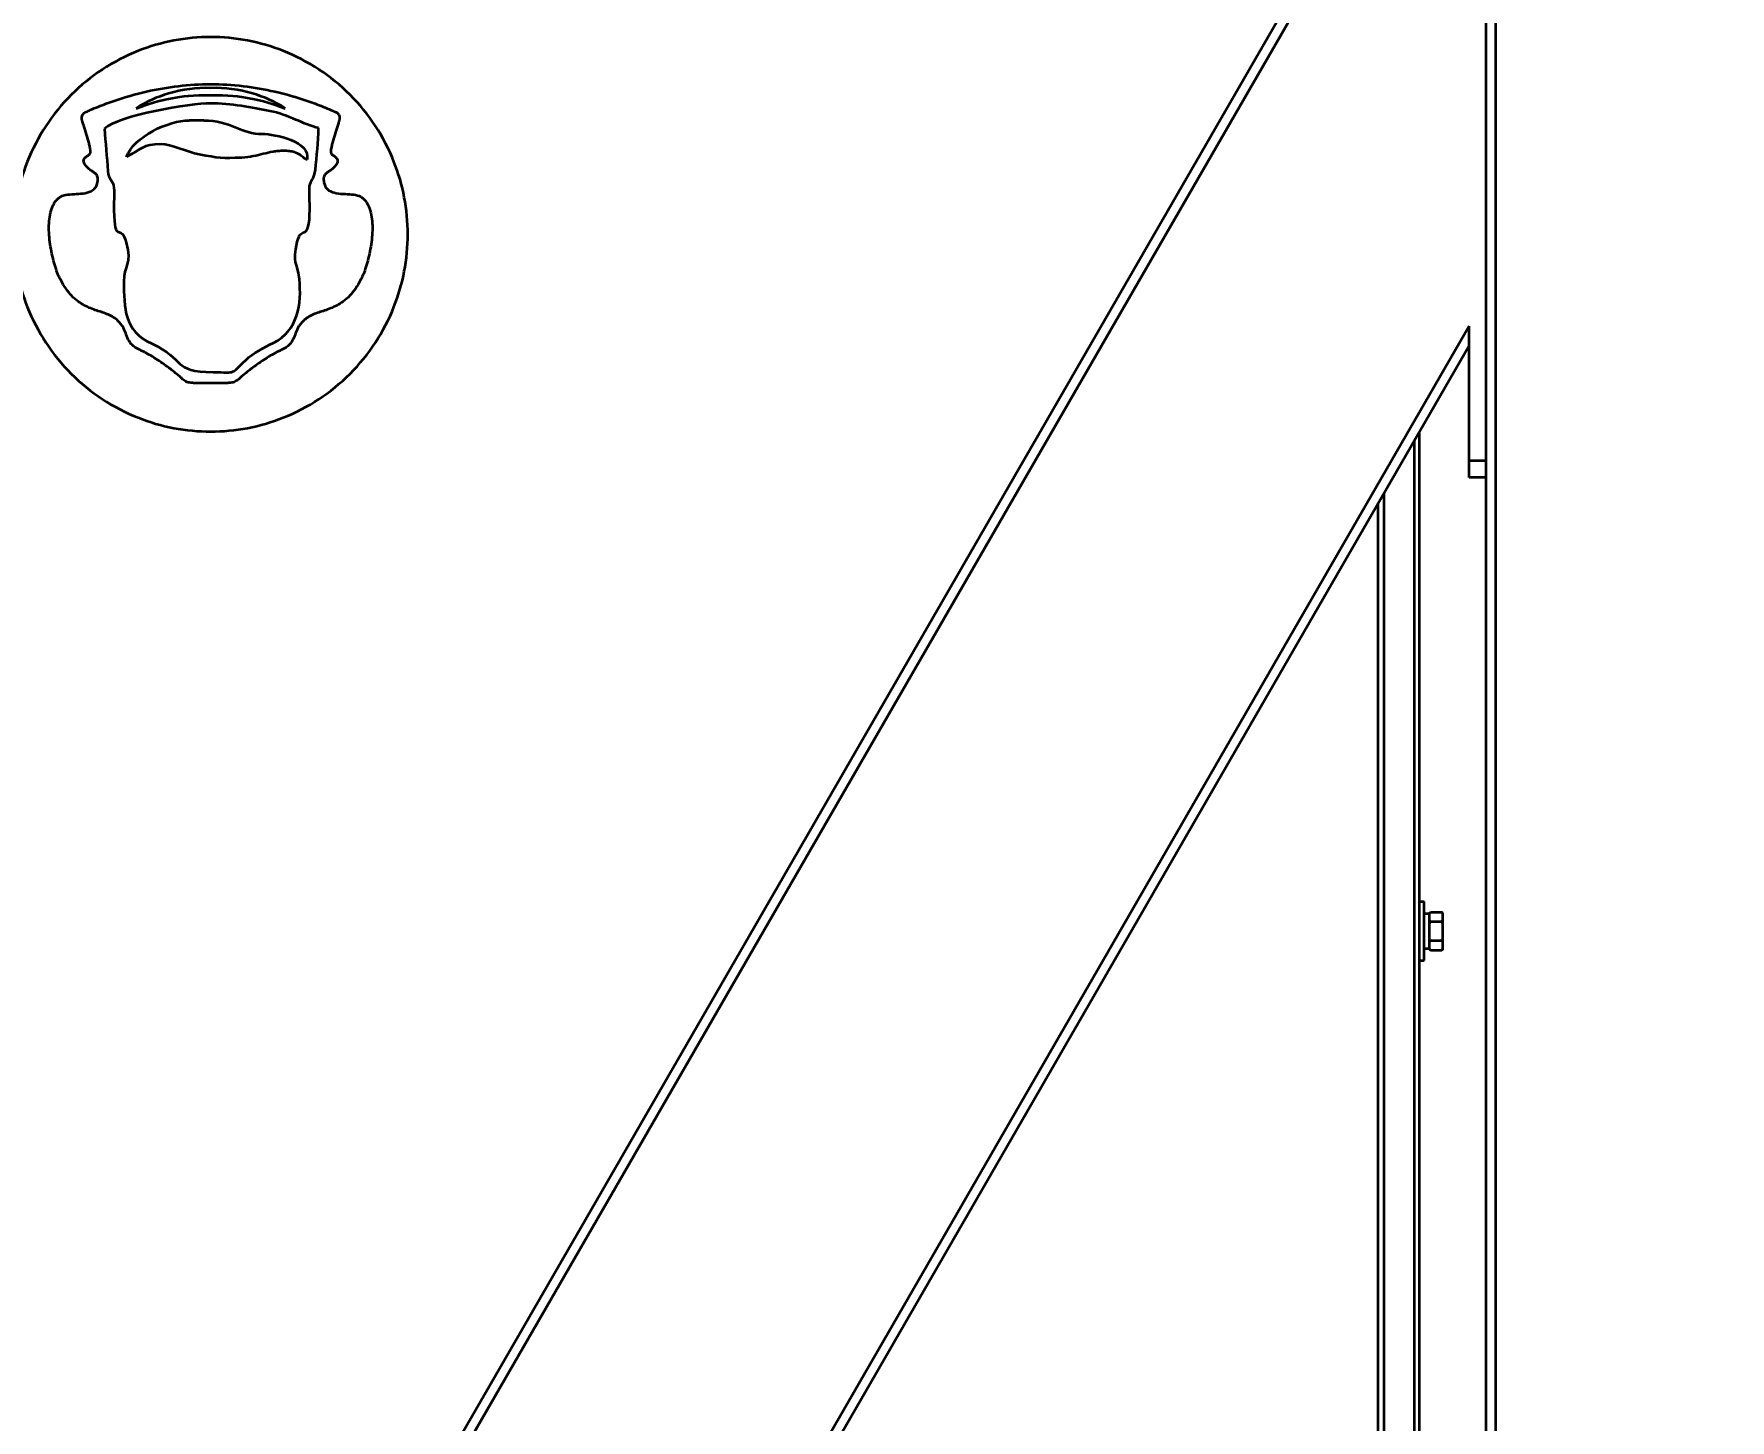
# Model space of a CAD drawing. Header units: millimetres. Extents: x 32496 to 166256, y 3504 to 23939.
# Drawn here: x 151170 to 151687, y 12580 to 13001 of the extents above; entities that cross this region are included whole.
import ezdxf

# ---------------------------------------------------------------- set-up
doc = ezdxf.new("R2010")
doc.units = ezdxf.units.MM
doc.header["$PDSIZE"] = -5
doc.layers.get('0').update_dxf_attribs({"lineweight": 35})
doc.layers.get('Defpoints').update_dxf_attribs({"lineweight": 18})
doc.layers.add('THICK', color=7, linetype='Continuous', lineweight=0)
doc.styles.add('TH_GBDIM', font='仿宋_GB2312.ttf', dxfattribs={"width": 0.8})
doc.dimstyles.new('TH_GBDIM', dxfattribs={"dimscale": 42, "dimtxt": 3, "dimasz": 3, "dimexe": 1.2, "dimexo": 0, "dimgap": 1, "dimtad": 1, "dimdec": 1, "dimdsep": 46, "dimtxsty": 'TH_GBDIM', "dimcen": 2.5, "dimdle": 252, "dimclrd": 4, "dimclre": 4, "dimclrt": 3, "dimadec": 0, "dimazin": 2, "dimtfac": 0.714286, "dimtdec": 1, "dimtmove": 0, "dimatfit": 3, "dimfxl": 1, "dimtolj": 1, "dimarcsym": 0})

# ---------------------------------------------------------------- blocks, each defined once
blk = doc.blocks.new('*D5866')
at = {"layer": 'Defpoints', "color": 0}
for p in [(146504.2, 13263.4), (152827.2, 12081.36), (152827.2, 11822.56)]:
    blk.add_point(p, dxfattribs=at)
at = {"layer": 'THICK', "color": 4, "linetype": 'Continuous', "lineweight": -2}
for p, q in [((146504.2, 13263.4), (146504.2, 11792.56)), ((152827.2, 12081.36), (152827.2, 11792.56)), ((146579.2, 11822.56), (152752.2, 11822.56))]:
    blk.add_line(p, q, dxfattribs=at)
at = {"layer": 'THICK', "color": 4}
for points in [[(146579.2, 11835.06), (146579.2, 11810.06), (146504.2, 11822.56)], [(152752.2, 11810.06), (152752.2, 11835.06), (152827.2, 11822.56)]]:
    blk.add_solid(points, dxfattribs=at)
at = {"layer": 'THICK', "color": 3, "lineweight": -3, "insert": (149665.7, 11885.26), "char_height": 75, "attachment_point": 5, "style": 'TH_GBDIM'}
blk.add_mtext('\\A1;About {\\A1;6323}', dxfattribs=at)
blk = doc.blocks.new('8-1250')
at = {"linetype": 'Continuous'}
for p, q in [((3018.87, -32152.29), (3018.87, -34671.29)), ((3015.87, -33760.26), (3015.87, -34040.26)), ((3010.87, -33800.26), (2510.87, -34666.29)), ((3010.87, -33806.26), (2514.34, -34666.29)), ((2625.77, -33931.61), (2621.37, -33931.61)), ((3010.87, -33994.26), (2622.88, -34666.29)), ((3010.87, -34040.26), (3010.87, -33994.26)), ((3010.87, -34000.26), (2626.34, -34666.29)), ((2995.57, -34026.76), (2995.57, -34175.66)), ((2994.17, -34566.29), (2994.17, -34029.19)), ((3015.87, -34035.26), (3010.87, -34035.26)), ((3015.87, -34040.26), (3010.87, -34040.26)), ((3015.87, -34040.26), (3015.87, -34671.29)), ((2983.17, -34566.29), (2983.17, -34048.24)), ((2984.87, -34045.3), (2984.87, -34566.29)), ((2995.57, -34169.29), (2997.17, -34169.29)), ((2997.17, -34187.29), (2997.17, -34169.29)), ((2995.57, -34175.66), (2995.57, -34180.92)), ((2997.17, -34172.94), (2998.77, -34172.94)), ((2998.77, -34172.82), (2999.07, -34172.52)), ((2998.77, -34183.76), (2998.77, -34172.82)), ((2999.07, -34172.52), (3002.47, -34172.52)), ((2999.07, -34175.4), (3002.47, -34175.4)), ((3002.77, -34172.82), (3002.47, -34172.52)), ((3002.77, -34183.76), (3002.77, -34172.82)), ((2995.57, -34180.92), (2995.57, -34425.66)), ((2999.07, -34181.18), (3002.47, -34181.18)), ((2995.57, -34187.29), (2997.17, -34187.29)), ((2997.17, -34183.64), (2998.77, -34183.64)), ((2998.77, -34183.76), (2999.07, -34184.06)), ((2999.07, -34184.06), (3002.47, -34184.06)), ((3002.77, -34183.76), (3002.47, -34184.06))]:
    blk.add_line(p, q, dxfattribs=at)
for centre, start, end in [((3000.01, -34175.09), 39.1364, 39.5013), ((3001.53, -34181.49), 219.1364, 219.5008)]:
    blk.add_arc(centre, 3.56, start, end, dxfattribs=at)
for points, knots in [([(2687.87, -33966.29), (2687.87, -33958.75), (2684.88, -33943.04), (2671.5, -33922.67), (2651.12, -33909.28), (2627.87, -33904.85), (2604.63, -33909.28), (2584.25, -33922.67), (2570.87, -33943.04), (2567.87, -33958.75), (2567.87, -33966.29)], [0, 0, 0, 0, 0.119993, 0.250002, 0.380017, 0.500018, 0.62001, 0.750015, 0.880025, 1, 1, 1, 1]), ([(2593.32, -33950.88), (2593.4, -33950.6), (2593.51, -33950.08), (2593.57, -33949.19), (2593.32, -33948.29), (2592.56, -33947.57), (2591.63, -33947), (2590.9, -33946.47), (2590.38, -33945.96), (2589.95, -33945.5), (2589.52, -33944.93), (2589.24, -33944.3), (2589.2, -33943.59), (2589.66, -33942.9), (2590.34, -33942.45), (2590.95, -33942.04), (2591.2, -33941.73), (2591.32, -33941.37), (2591.31, -33940.65), (2591.15, -33939.71), (2590.57, -33937.28), (2589.61, -33934.5), (2588.93, -33932.19), (2588.75, -33931.5), (2588.68, -33931.11), (2588.64, -33930.64), (2588.81, -33929.95), (2589.41, -33929.27), (2590.11, -33928.95), (2591.67, -33928.27), (2594.43, -33927.13), (2600.12, -33925.01), (2608.22, -33922.69), (2617.96, -33921), (2627.99, -33920.41), (2637.73, -33921), (2647.58, -33922.7), (2655.65, -33925.02), (2661.34, -33927.14), (2664.11, -33928.29), (2665.54, -33928.9), (2665.99, -33929.11), (2666.09, -33929.17)], [0, 0, 0, 0, 0.008176, 0.014545, 0.024461, 0.033499, 0.043328, 0.054414, 0.058301, 0.063442, 0.071678, 0.077739, 0.082444, 0.090881, 0.099747, 0.106924, 0.108489, 0.110844, 0.117602, 0.127274, 0.138992, 0.189377, 0.200767, 0.208767, 0.209905, 0.212248, 0.222212, 0.2296, 0.237387, 0.250309, 0.275962, 0.326542, 0.425367, 0.521789, 0.61585, 0.711877, 0.807904, 0.906838, 0.957474, 0.983151, 0.996088, 1, 1, 1, 1]), ([(2627.87, -33921.81), (2623.46, -33921.59), (2615.78, -33922.75), (2608.13, -33925.94), (2605.25, -33927.97)], [0, 0, 0, 0, 0.546946, 1, 1, 1, 1]), ([(2605.25, -33927.97), (2608.95, -33926.57), (2613.8, -33924.91), (2622.71, -33923.89), (2627.87, -33923.98)], [0, 0, 0, 0, 0.592388, 1, 1, 1, 1]), ([(2650.5, -33927.97), (2647.62, -33925.94), (2639.96, -33922.75), (2632.28, -33921.59), (2627.87, -33921.81)], [0, 0, 0, 0, 0.453054, 1, 1, 1, 1]), ([(2627.87, -33923.98), (2633.04, -33923.89), (2641.94, -33924.91), (2646.79, -33926.57), (2650.5, -33927.97)], [0, 0, 0, 0, 0.407612, 1, 1, 1, 1]), ([(2666.09, -33929.17), (2666.19, -33929.22), (2666.47, -33929.4), (2666.96, -33929.99), (2667.12, -33930.67), (2667.07, -33931.19), (2666.95, -33931.69), (2666.73, -33932.52), (2666.02, -33934.83), (2665.05, -33937.69), (2664.54, -33940.02), (2664.43, -33940.88), (2664.45, -33941.54), (2664.62, -33941.83), (2664.88, -33942.11), (2665.49, -33942.5), (2666.18, -33942.98), (2666.58, -33943.7), (2666.47, -33944.43), (2666.14, -33945.07), (2665.68, -33945.65), (2665.25, -33946.09), (2664.74, -33946.57), (2664.04, -33947.05), (2663.13, -33947.62), (2662.4, -33948.35), (2662.18, -33949.27), (2662.24, -33950.01), (2662.34, -33950.55), (2662.87, -33952.68), (2665.24, -33953.81), (2668.75, -33954.03), (2671.26, -33954.13), (2673.02, -33954.5), (2673.88, -33955.05), (2674.36, -33955.42), (2675.21, -33956.3), (2676.58, -33958.72), (2677.25, -33963.18), (2676.91, -33968.69), (2675.99, -33973.37), (2674.99, -33976.72), (2674.29, -33978.6), (2673.53, -33980.16), (2672.55, -33981.94), (2670.66, -33984.69), (2667.57, -33987.49), (2664.21, -33988.96), (2661.67, -33989.77), (2659.31, -33990.54), (2657.16, -33991.55), (2655.56, -33993.12), (2654.5, -33994.55), (2653.74, -33996.21), (2653.01, -33998.29), (2651.81, -34000.18), (2650.28, -34001.11), (2649.15, -34001.59), (2648.47, -34001.91), (2647.27, -34002.52), (2644.88, -34003.91), (2642.23, -34005.7), (2639.78, -34007.51), (2638.28, -34008.69), (2637.18, -34009.65), (2636.38, -34010.37), (2635.49, -34011.1), (2634.58, -34011.44), (2633.28, -34011.54), (2631.12, -34011.59), (2629.27, -34011.57), (2627.87, -34011.61)], [0, 0, 0, 0, 0.003159, 0.009198, 0.017233, 0.01912, 0.021303, 0.029371, 0.039053, 0.078716, 0.087738, 0.094978, 0.099775, 0.10118, 0.102517, 0.10854, 0.115694, 0.12259, 0.126564, 0.13177, 0.138841, 0.143157, 0.145535, 0.15439, 0.162259, 0.169554, 0.177683, 0.182965, 0.186072, 0.190026, 0.231557, 0.253449, 0.274903, 0.293192, 0.295546, 0.299659, 0.307981, 0.325471, 0.366759, 0.41454, 0.462185, 0.483733, 0.502252, 0.512197, 0.527093, 0.553291, 0.595676, 0.630919, 0.646866, 0.662137, 0.69295, 0.706423, 0.717277, 0.736618, 0.753662, 0.77096, 0.792351, 0.797139, 0.801593, 0.810871, 0.830494, 0.870423, 0.890314, 0.906171, 0.917886, 0.926506, 0.933079, 0.945779, 0.953837, 0.965016, 1, 1, 1, 1]), ([(2657.19, -33943.55), (2656.84, -33943.49), (2656.27, -33943.1), (2655.25, -33942.13), (2653.76, -33941.36), (2651.93, -33940.98), (2650.18, -33940.87), (2648.39, -33940.96), (2646.36, -33941.25), (2643.91, -33941.83), (2640.9, -33942.59), (2638.63, -33942.91), (2637.39, -33942.97)], [0, 0, 0, 0, 0.136538, 0.273076, 0.409613, 0.477882, 0.546151, 0.602882, 0.659613, 0.773076, 0.886538, 1, 1, 1, 1]), ([(2627.87, -34011.61), (2626.47, -34011.57), (2624.62, -34011.58), (2622.47, -34011.54), (2621.16, -34011.44), (2620.25, -34011.1), (2619.37, -34010.37), (2618.57, -34009.65), (2617.47, -34008.69), (2615.97, -34007.51), (2613.52, -34005.7), (2610.87, -34003.91), (2608.48, -34002.52), (2607.28, -34001.91), (2606.6, -34001.59), (2605.47, -34001.11), (2603.94, -34000.18), (2602.74, -33998.3), (2602.01, -33996.22), (2601.25, -33994.55), (2600.19, -33993.12), (2598.6, -33991.55), (2596.44, -33990.54), (2594.09, -33989.77), (2591.55, -33988.96), (2588.18, -33987.49), (2585.09, -33984.7), (2583.21, -33981.95), (2582.22, -33980.16), (2581.46, -33978.6), (2580.76, -33976.72), (2579.76, -33973.37), (2578.84, -33968.69), (2578.5, -33963.17), (2579.17, -33958.7), (2580.54, -33956.28), (2581.41, -33955.4), (2581.89, -33955.03), (2582.76, -33954.49), (2584.55, -33954.12), (2587.04, -33954.02), (2590.67, -33953.78), (2592.82, -33952.7), (2593.32, -33950.88)], [0, 0, 0, 0, 0.04303, 0.056782, 0.066696, 0.082315, 0.0904, 0.100996, 0.115402, 0.1349, 0.159393, 0.208526, 0.232675, 0.244095, 0.249579, 0.255459, 0.281839, 0.303165, 0.324171, 0.348006, 0.361374, 0.377952, 0.415929, 0.434762, 0.45443, 0.497892, 0.550156, 0.582457, 0.600823, 0.613142, 0.63598, 0.662561, 0.721332, 0.780271, 0.831196, 0.852931, 0.863275, 0.868388, 0.871153, 0.893969, 0.92083, 0.947692, 1, 1, 1, 1]), ([(2567.87, -33966.29), (2567.87, -33973.82), (2570.87, -33989.53), (2584.25, -34009.91), (2604.63, -34023.29), (2627.87, -34027.73), (2651.12, -34023.29), (2671.49, -34009.91), (2684.88, -33989.53), (2687.87, -33973.83), (2687.87, -33966.29)], [0, 0, 0, 0, 0.120009, 0.25001, 0.380017, 0.500009, 0.619996, 0.749999, 0.880007, 1, 1, 1, 1]), ([(2998.77, -34172.85), (2998.8, -34172.82), (2998.89, -34172.7), (2998.99, -34172.59), (2999.07, -34172.52)], [0, 0, 0, 0, 0.244558, 1, 1, 1, 1]), ([(2999.07, -34175.4), (2999.05, -34175.38), (2998.94, -34175.27), (2998.84, -34175.16), (2998.77, -34175.07)], [0, 0, 0, 0, 0.255352, 1, 1, 1, 1]), ([(3002.76, -34172.83), (3002.74, -34172.8), (3002.64, -34172.69), (3002.55, -34172.59), (3002.47, -34172.52)], [0, 0, 0, 0, 0.244878, 1, 1, 1, 1]), ([(3002.47, -34175.4), (3002.5, -34175.38), (3002.6, -34175.27), (3002.7, -34175.16), (3002.77, -34175.07)], [0, 0, 0, 0, 0.255353, 1, 1, 1, 1]), ([(2998.77, -34181.51), (2998.8, -34181.48), (2998.89, -34181.36), (2998.99, -34181.26), (2999.07, -34181.18)], [0, 0, 0, 0, 0.244558, 1, 1, 1, 1]), ([(3002.77, -34181.51), (3002.75, -34181.48), (3002.65, -34181.36), (3002.55, -34181.26), (3002.47, -34181.18)], [0, 0, 0, 0, 0.244558, 1, 1, 1, 1]), ([(2999.07, -34184.06), (2999.05, -34184.04), (2998.95, -34183.94), (2998.85, -34183.83), (2998.79, -34183.75)], [0, 0, 0, 0, 0.255041, 1, 1, 1, 1]), ([(3002.47, -34184.06), (3002.5, -34184.04), (3002.6, -34183.93), (3002.7, -34183.82), (3002.77, -34183.73)], [0, 0, 0, 0, 0.255353, 1, 1, 1, 1])]:
    blk.add_open_spline(points, degree=3, knots=knots, dxfattribs=at)
for points in [[(2627.85, -33926.45), (2621.7, -33926.45), (2599.78, -33930.11), (2595.56, -33934.15)], [(2645.92, -33928.77), (2640.5, -33927.71), (2634.03, -33926.45), (2627.85, -33926.45)], [(2660.64, -33933.94), (2656.43, -33933.02), (2651.42, -33929.84), (2645.92, -33928.77)], [(2595.56, -33934.15), (2595.85, -33938.48), (2596.33, -33942.68), (2596.59, -33947.08)], [(2602.26, -33942.71), (2604.46, -33936.58), (2615.11, -33931.61), (2621.37, -33931.61)], [(2625.77, -33931.61), (2633.74, -33931.61), (2637.38, -33935.78), (2643.59, -33935.74)], [(2659.73, -33946.7), (2660.11, -33942.48), (2660.72, -33938.15), (2660.64, -33933.94)], [(2612.85, -33938.83), (2607.06, -33938.88), (2606.85, -33940.44), (2602.26, -33942.71)], [(2624.4, -33942), (2620.86, -33941.33), (2615.56, -33938.81), (2612.85, -33938.83)], [(2643.59, -33935.74), (2647.54, -33935.72), (2658.38, -33938.08), (2657.19, -33943.55)], [(2637.39, -33942.97), (2631.46, -33943.27), (2630.13, -33943.1), (2624.4, -33942)], [(2596.59, -33947.08), (2596.75, -33949.69), (2598.28, -33949.8), (2598.46, -33952.17)], [(2658, -33951.68), (2658.23, -33949.84), (2659.5, -33949.25), (2659.73, -33946.7)], [(2598.46, -33952.17), (2598.6, -33954.01), (2598.37, -33956.87), (2598.41, -33958.93)], [(2658.04, -33958.69), (2658.06, -33956.83), (2657.81, -33953.24), (2658, -33951.68)], [(2598.41, -33958.93), (2598.63, -33969.73), (2600.43, -33962.44), (2602.21, -33968.82)], [(2654.22, -33968.55), (2655.55, -33963), (2657.94, -33969.25), (2658.04, -33958.69)], [(2602.21, -33968.82), (2604.02, -33975.26), (2601.4, -33975.96), (2601.44, -33980.6)], [(2654.87, -33979.94), (2654.31, -33974.35), (2652.56, -33975.51), (2654.22, -33968.55)], [(2601.44, -33980.6), (2601.52, -33988.73), (2601.47, -33995.69), (2609.94, -33999.54)], [(2647.03, -33999.3), (2654.42, -33995.67), (2655.63, -33987.41), (2654.87, -33979.94)], [(2609.94, -33999.54), (2620.54, -34004.36), (2615.92, -34008.15), (2628.61, -34008.23)], [(2638.59, -34004.54), (2641.06, -34002.23), (2644.03, -34000.78), (2647.03, -33999.3)], [(2628.61, -34008.23), (2636.02, -34008.27), (2633.85, -34008.99), (2638.59, -34004.54)], [(2998.77, -34176.06), (2998.86, -34175.84), (2998.96, -34175.62), (2999.07, -34175.4)], [(3002.77, -34176.06), (3002.68, -34175.84), (3002.58, -34175.62), (3002.47, -34175.4)], [(2999.07, -34181.18), (2998.96, -34180.96), (2998.86, -34180.74), (2998.77, -34180.52)], [(3002.47, -34181.18), (3002.58, -34180.96), (3002.68, -34180.74), (3002.77, -34180.52)]]:
    blk.add_open_spline(points, degree=3, dxfattribs=at)

msp = doc.modelspace()

# ---------------------------------------------------------------- block references
at = {"color": 6}
msp.add_blockref('8-1250', (148596.331, 46906.597), dxfattribs=at)

# ---------------------------------------------------------------- dimensions: what is measured, and where the dimension line sits
at = {"layer": 'THICK', "lineweight": -3}
dim = msp.add_linear_dim(base=(152827.204, 11822.556), p1=(146504.204, 13263.4), p2=(152827.204, 12081.363), text='About {\\A1;<>}', dimstyle='TH_GBDIM', override={"dimscale": 25, "dimtxsty": 'TH_GBDIM', "dimarcsym": 2}, dxfattribs=at)
dim.commit()
dim.dimension.update_dxf_attribs({"geometry": '*D5866', "text_midpoint": (149665.704, 11885.258)})

doc.saveas('drawing.dxf')
